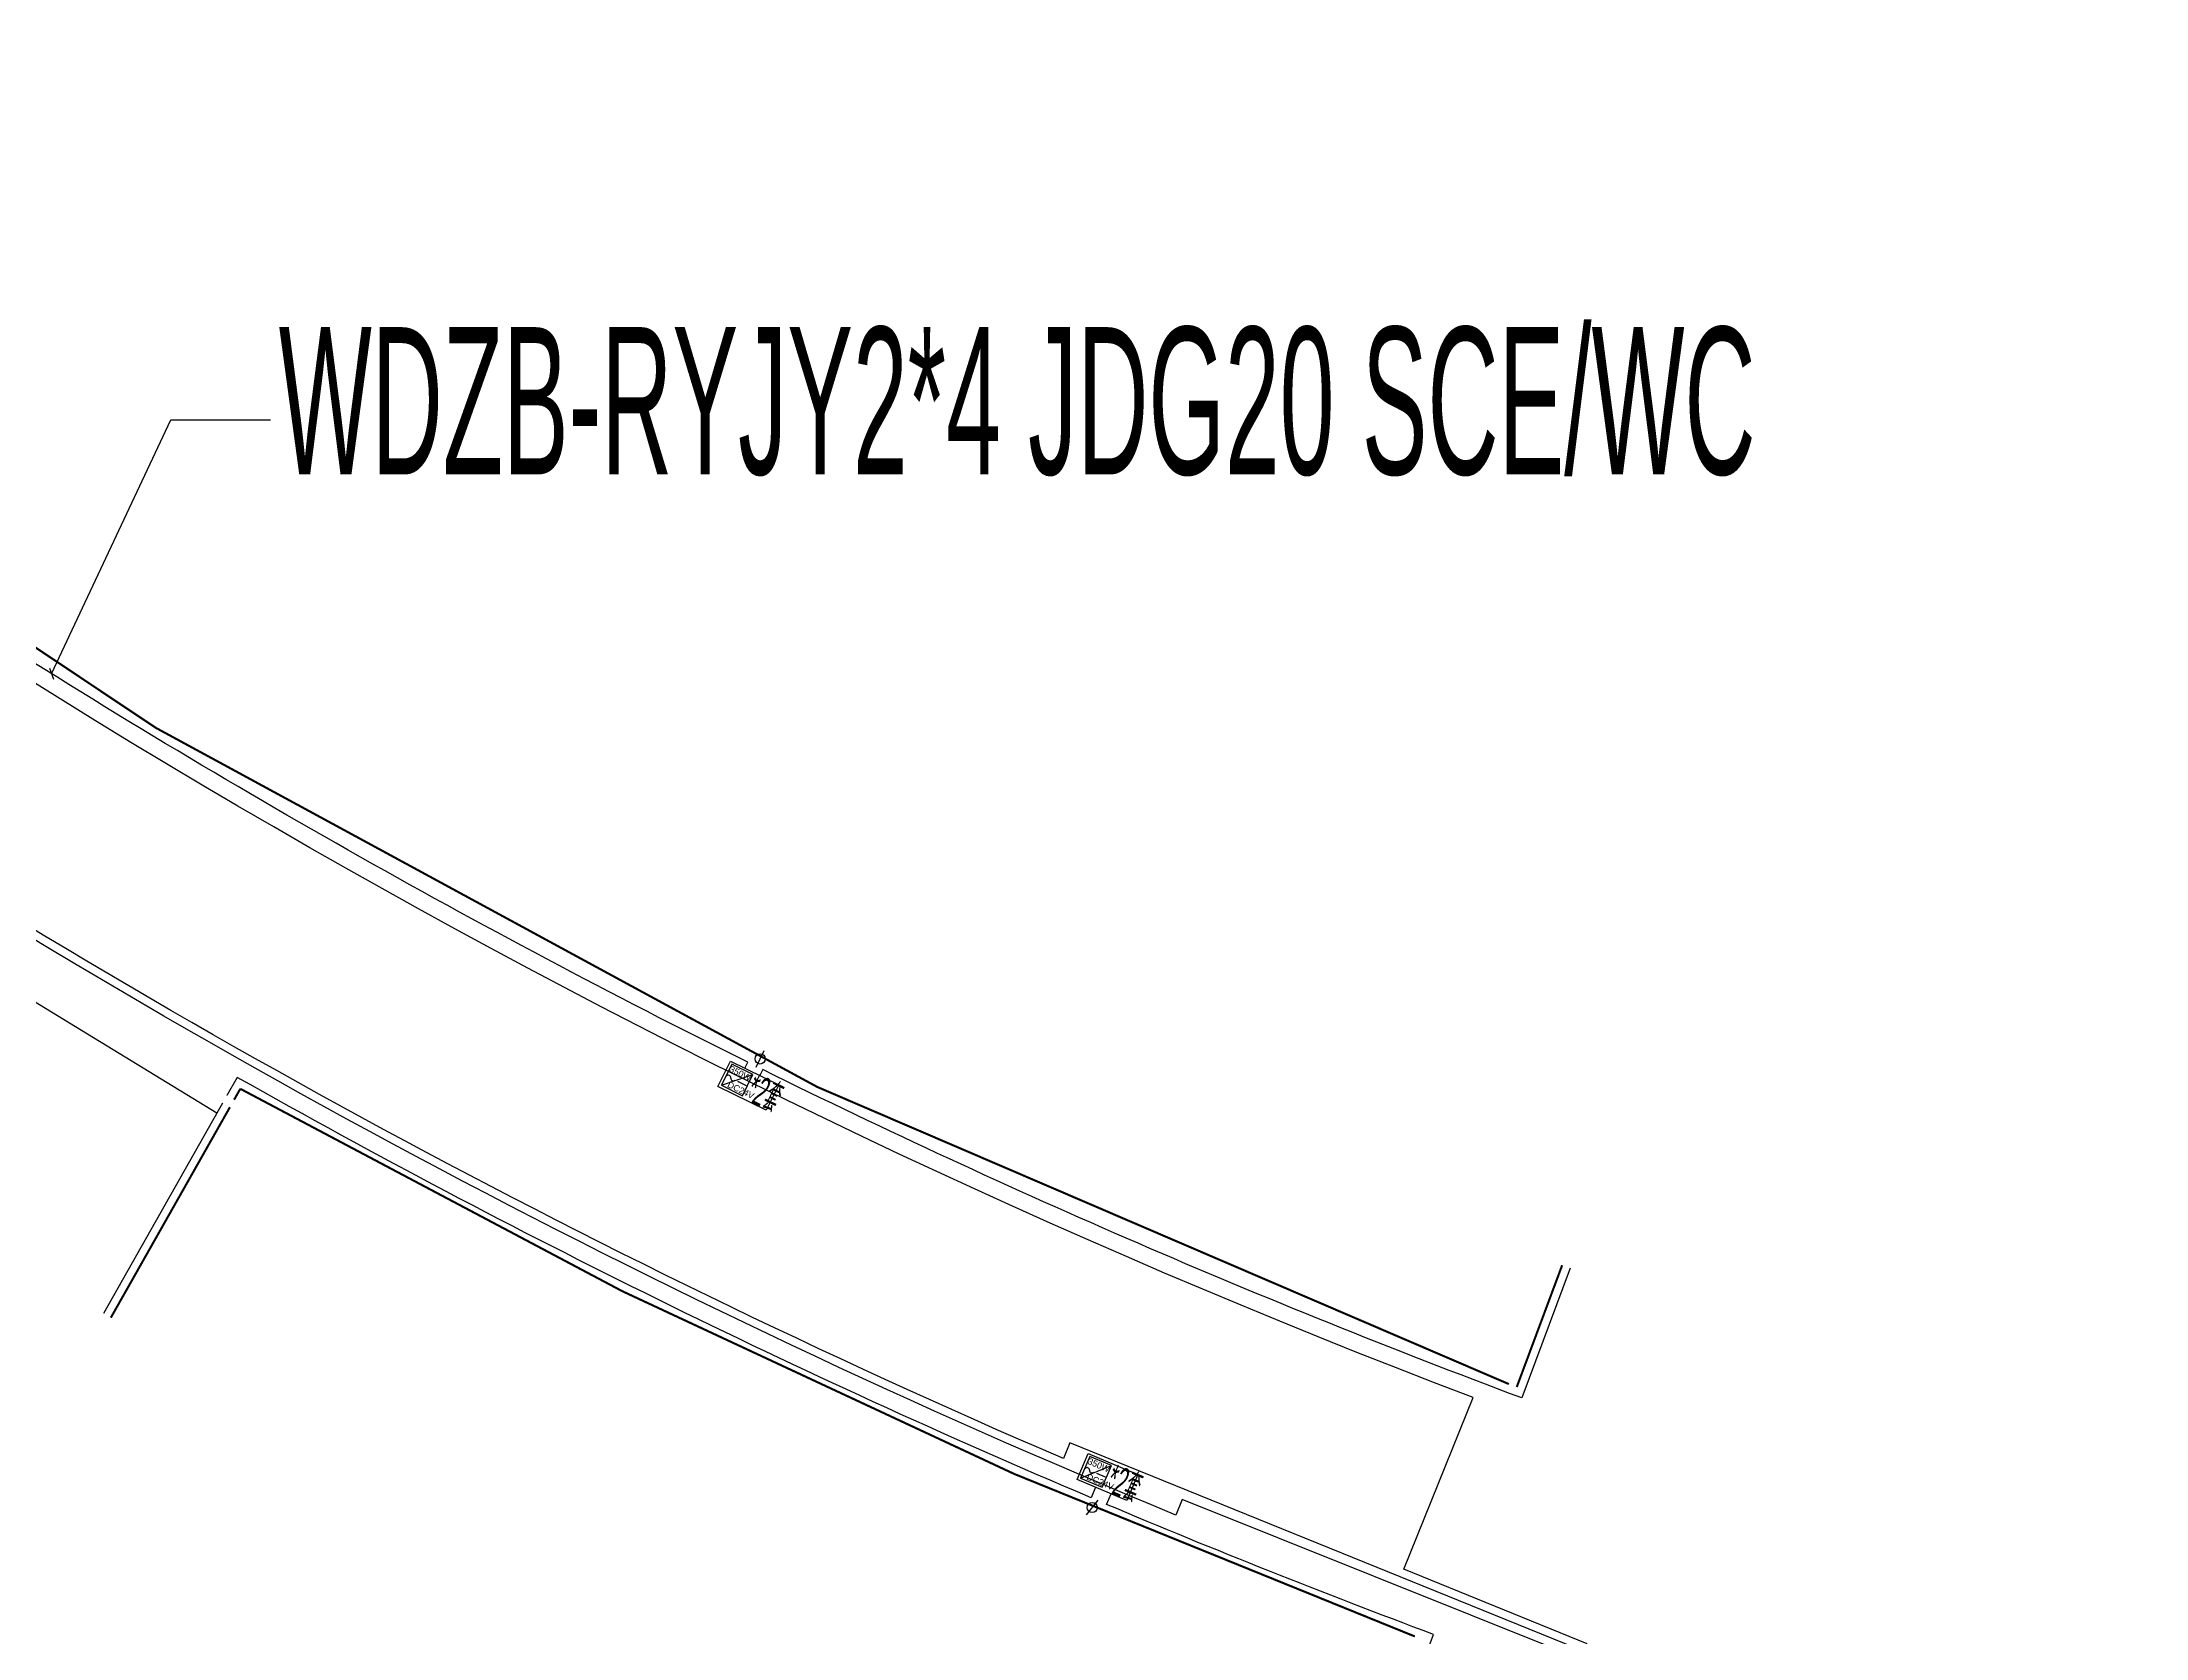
# Model space of a CAD drawing. Header units: inches. Extents: x -187843 to 1582678, y -554589 to 1835338.
# Drawn here: x 1312426 to 1362444, y -491612 to -453688 of the extents above; entities that cross this region are included whole.
import ezdxf
from ezdxf import colors
from ezdxf.entities.mleader import LeaderData, LeaderLine
from ezdxf.lldxf.tags import DXFTag
from ezdxf.math import Vec2, Vec3

# ---------------------------------------------------------------- set-up
doc = ezdxf.new("R2010")
doc.units = ezdxf.units.IN
doc.header["$MEASUREMENT"] = 0
doc.layers.get('0').update_dxf_attribs({"color": 253})
for name, color, linetype in [('0-LIGHT-TXT', 90, 'Continuous'), ('0-SL01', 1, 'Continuous'), ('0-开关电源', 3, 'Continuous'), ('LT-220V', 5, 'Continuous'), ('LT-24V', 4, 'Continuous')]:
    doc.layers.add(name, color=color, linetype=linetype)
doc.styles.add('SMDEI', font='smsim.shx', dxfattribs={"width": 0.75, "bigfont": 'smfs.shx'})
doc.styles.get("Standard").update_dxf_attribs({"font": 'arial.ttf'})
tags = doc.linetypes.add('SL01_LINE', pattern='A,0.3,-0.3,["SL01",Standard,S=0.2,R=-0.1,X=-0.1,Y=-0.1],-1.2', length=1.8).pattern_tags.tags
tags[6] = DXFTag(74, 10)

# ---------------------------------------------------------------- blocks, each defined once
blk = doc.blocks.new('LEDDR01')
at = {"layer": '0-开关电源'}
for p, q in [((-224, 0), (224, 448)), ((19, 205), (198, 205))]:
    blk.add_line(p, q, dxfattribs=at)
blk.add_lwpolyline([(-224, 0), (224, 0), (224, 448), (-224, 448)], close=True, dxfattribs=at)
for centre, start, end in [((-171, 187), 19.4712, 160.5288), ((-81, 219), 199.4712, 340.5288)]:
    blk.add_arc(centre, 47.5, start, end, dxfattribs=at)
at = {"color": 3}
for s, p in [('350W', (-219, 302)), ('DC24V', (-122, 21))]:
    blk.add_text(s, height=120, dxfattribs=at).set_placement(p)
blk = doc.blocks.new('分割')
at = {"layer": 'LT-220V'}
blk.add_lwpolyline([(-168, 141), (166, -144)], dxfattribs=at)
blk.add_circle((0, 0), 121, dxfattribs=at)
blk = doc.blocks.new('_Oblique')
at = {"color": 0, "linetype": 'ByBlock', "lineweight": -2}
blk.add_line((-0.5, -0.5), (0.5, 0.5), dxfattribs=at)

msp = doc.modelspace()

# ---------------------------------------------------------------- linework, layer by layer
at = {"layer": '0-LIGHT-TXT', "color": 7}
for points in [[(1328791, -477906), (1329940, -478471), (1329643, -479074), (1328495, -478509)], [(1337298, -487229), (1338476, -487730), (1338213, -488348), (1337035, -487847)]]:
    msp.add_lwpolyline(points, close=True, dxfattribs=at)
at = {"layer": '0-SL01', "linetype": 'SL01_LINE', "const_width": 50}
for points in [[(1347298, -485580, -0.138229), (1261879, -422699, 0.615122)], [(1345062, -491577, -0.038201), (1317139, -478563), (1316991, -478824)]]:
    msp.add_lwpolyline(points, format="xyb", dxfattribs=at)
for points in [[(1316893, -478998), (1314061, -484002)], [(1347486, -485650), (1348566, -482755)]]:
    msp.add_lwpolyline(points, dxfattribs=at)
at = {"layer": 'LT-220V'}
for points in [[(1350710, -547279), (1351205, -546954), (1353899, -547559), (1361952, -518364), (1341843, -512817), (1348668, -491982), (1339533, -488321), (1339380, -488692, -0.049661), (1304194, -469903, -1.011678), (1303942, -469734, -0.000968), (1303296, -469298, -0.029332), (1284564, -454947, -0.029083), (1267775, -438649)], [(1350710, -547279), (1351283, -547381), (1354183, -548033), (1362444, -518084), (1342354, -512542), (1349164, -491751), (1344799, -489981), (1346452, -485902, -0.080773), (1291967, -454378, -0.081644)], [(1350710, -547279), (1351244, -547168), (1354041, -547796), (1362198, -518224), (1342099, -512679), (1348916, -491866), (1336861, -486980), (1336708, -487350, -0.046143), (1304177, -469651), (1303453, -470730)]]:
    msp.add_lwpolyline(points, format="xyb", dxfattribs=at)
at = {"layer": 'LT-24V', "color": 4}
for points in [[(1329132, -478074), (1329202, -477930, -0.027474), (1310502, -467341)], [(1348753, -482825), (1347603, -485908, -0.025127), (1329561, -478108), (1329491, -478250)], [(1337472, -488033), (1337366, -488283, -0.028069), (1317063, -478291), (1316817, -478725), (1316817, -478726)], [(1343514, -496870), (1345508, -491531, -0.010371), (1337734, -488439), (1337840, -488190)]]:
    msp.add_lwpolyline(points, format="xyb", dxfattribs=at)
for points in [[(1303744, -471301), (1316584, -479137)], [(1316715, -478905), (1313887, -483904)]]:
    msp.add_lwpolyline(points, dxfattribs=at)

# ---------------------------------------------------------------- block references
at = {"layer": '0-开关电源', "color": 3, "xscale": 1.25, "yscale": 1.25, "zscale": 1.25}
for p, rotation in [((1328828, -478604), 333.8004386836113), ((1337373, -487924), 336.9638697583771)]:
    msp.add_blockref('LEDDR01', p, dxfattribs=dict(at, rotation=rotation))
at = {"layer": 'LT-220V'}
for p, rotation in [((1329497, -477853), 104.6796009733184), ((1337395, -488512), 91.78440159613494)]:
    msp.add_blockref('分割', p, dxfattribs=dict(at, rotation=rotation))

# ---------------------------------------------------------------- texts
at = {"layer": '0-LIGHT-TXT', "color": 7, "style": 'SMDEI', "width": 0.5}
msp.add_text('WDZB-RYJY2*4 JDG20 SCE/WC', height=3500, dxfattribs=at).set_placement((1318055, -463962))
for rotation, p in [(333.8004, (1329102, -478808)), (336.9639, (1337658, -488112))]:
    msp.add_text('*2套', height=700, rotation=rotation, dxfattribs=at).set_placement(p)

# ---------------------------------------------------------------- leaders
at = {"layer": '0-LIGHT-TXT', "color": 7}
ml = msp.add_multileader_mtext('Standard', dxfattribs=at)
ml.set_content('', color=7)
ml.set_leader_properties()
ml.set_arrow_properties(name='OBLIQUE')
ml.build(insert=Vec2(0, 0))
ml.multileader.update_dxf_attribs({"text_right_attachment_type": 6, "dogleg_length": 0.36, "arrow_head_size": 200})
ctx = ml.context
ctx.base_point, ctx.char_height, ctx.arrow_head_size, ctx.landing_gap_size, ctx.plane_origin = Vec3(1317860, -462667), 0.18, 200, 0.09, Vec3(1312898, -468039)
ctx.right_attachment = 6
notes = []
notes.append((ctx, [(0, (1, 1, 0), (1315485, -462667), (1, 0), 2375, [(0, [(1312650, -468698)], 0, [])])]))
ctx.mtext.insert, ctx.mtext.flow_direction = Vec3(1317860, -462666), 5
for ctx, leaders in notes:
    for number, flags, end, landing, length, lines in leaders:
        leader = LeaderData()
        leader.index, (leader.has_last_leader_line, leader.has_dogleg_vector, leader.attachment_direction) = number, flags
        leader.last_leader_point, leader.dogleg_vector, leader.dogleg_length = Vec3(end), Vec3(landing), length
        for number, points, colour, breaks in lines:
            line = LeaderLine()
            line.index, line.vertices, line.color, line.breaks = number, Vec3.list(points), colors.encode_raw_color(colour), breaks
            leader.lines.append(line)
        ctx.leaders.append(leader)

doc.saveas('drawing.dxf')
